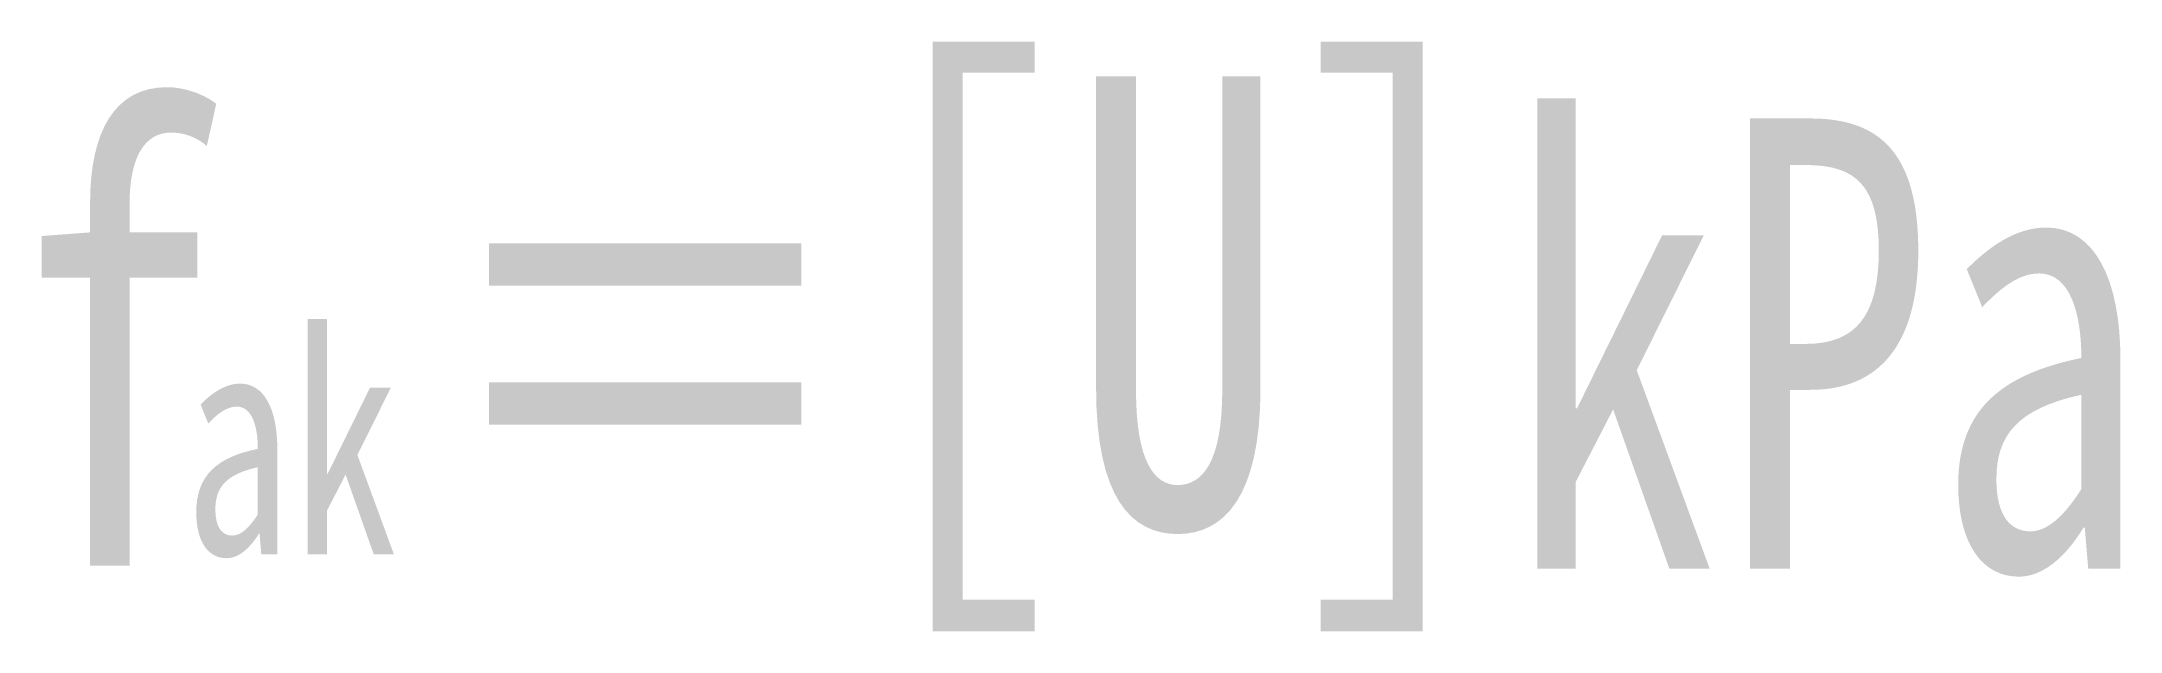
# Model space of a CAD drawing. Header units: millimetres. Extents: x 0.84 to 10.07, y -1.22 to 1.4.
import ezdxf

# ---------------------------------------------------------------- set-up
doc = ezdxf.new("R2010")
doc.units = ezdxf.units.MM
doc.styles.add('自定义字段', font='simfang0.ttf', dxfattribs={"width": 0.7, "height": 2})

msp = doc.modelspace()

# ---------------------------------------------------------------- texts
at = {"color": 7, "style": '自定义字段', "width": 0.7}
for s, height, p in [('[U]', 2, (4.4579, -0.7585)), ('f', 2, (0.6996, -0.9314)), ('kPa', 2, (7.3374, -0.9451)), ('＝', 2, (2.5686, -0.9431)), ('ak', 1, (1.4765, -0.8808))]:
    msp.add_text(s, height=height, dxfattribs=at).set_placement(p)

doc.saveas('drawing.dxf')
